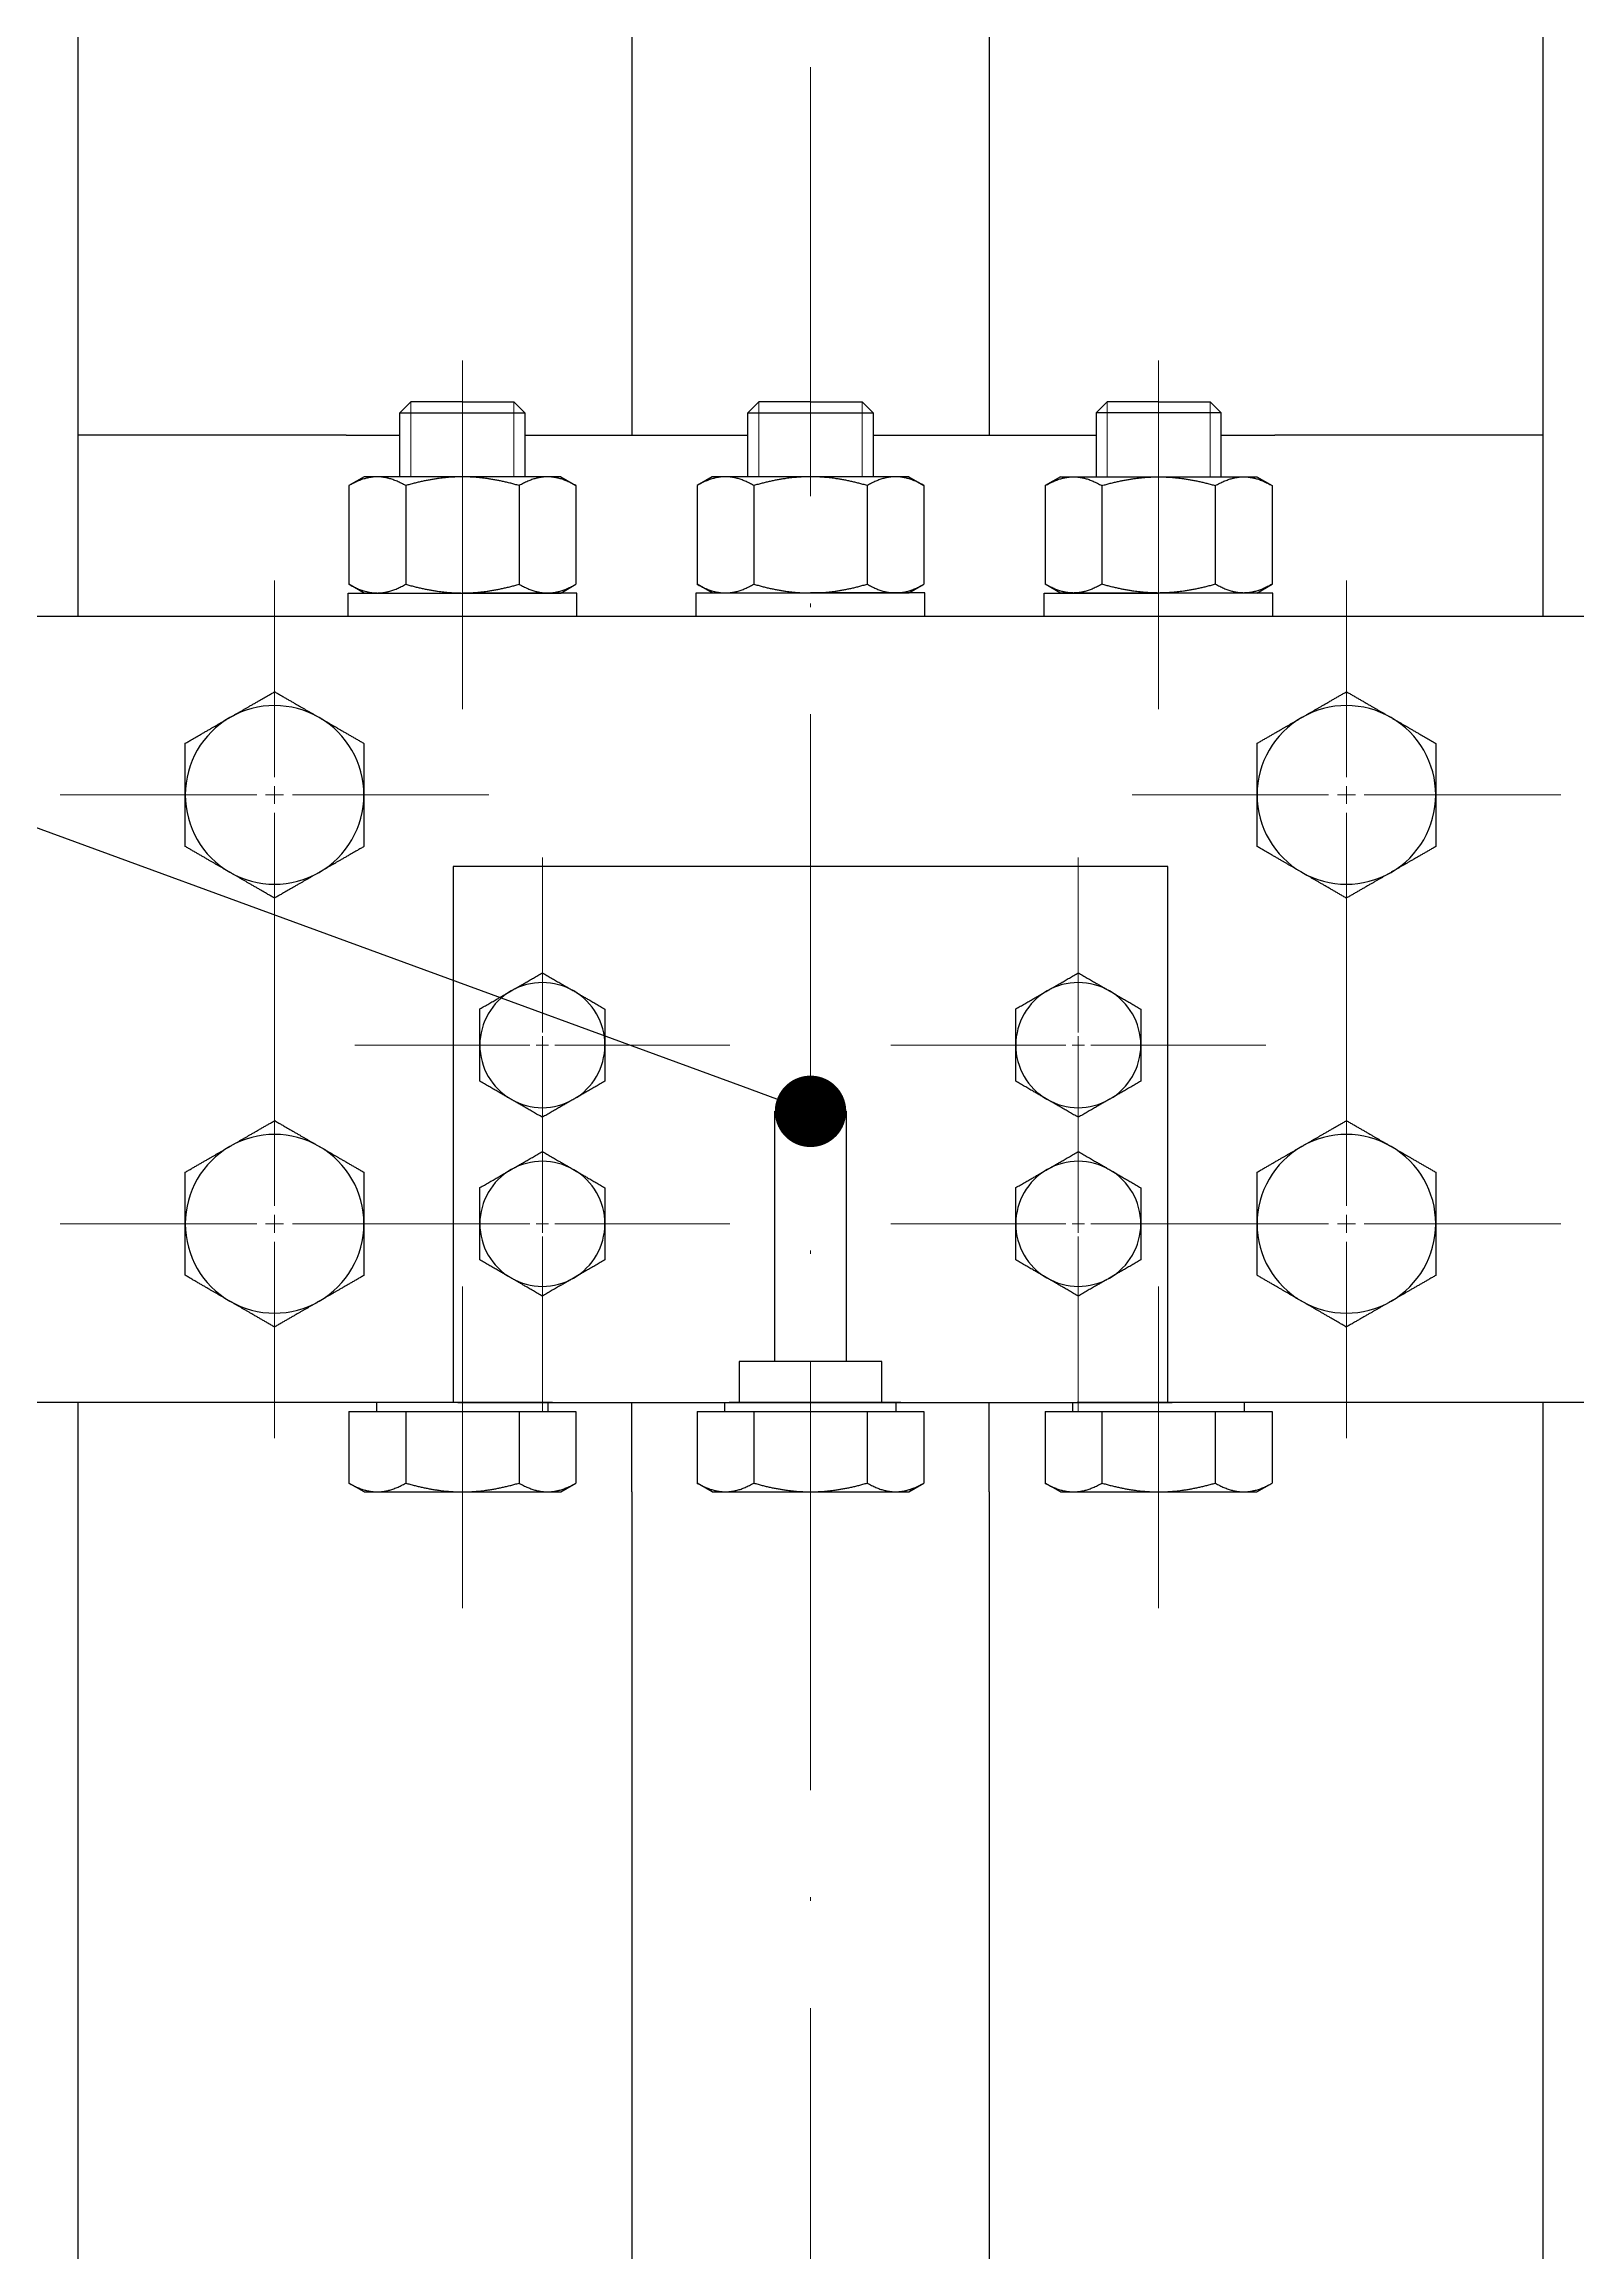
# Model space of a CAD drawing. Header units: millimetres. Extents: x 587 to 10361, y -8386 to 1488.
# Drawn here: x 3598.9 to 3641.8, y 495.3 to 557 of the extents above; entities that cross this region are included whole.
import ezdxf
from ezdxf import colors
from ezdxf.entities.mleader import LeaderData, LeaderLine
from ezdxf.math import Vec2, Vec3

# ---------------------------------------------------------------- set-up
doc = ezdxf.new("R2010")
doc.units = ezdxf.units.MM
doc.linetypes.add('ACAD_ISO10W100', pattern=[18, 12, -3, 0, -3])
doc.linetypes.add('CENTER2', pattern=[28.575, 19.05, -3.175, 3.175, -3.175])
for name, color, linetype, lineweight in [('Cienka', 30, 'Continuous', 0), ('Gruba', 7, 'Continuous', 30), ('Symetria', 210, 'ACAD_ISO10W100', 0), ('Wymiar', 3, 'Continuous', 20)]:
    doc.layers.add(name, color=color, linetype=linetype, lineweight=lineweight)

# ---------------------------------------------------------------- blocks, each defined once
blk = doc.blocks.new('*U86')
at = {"layer": 'Symetria', "color": 0, "transparency": 16777216}
for p, q in [((0, 0.5), (0, 6)), ((-6, 0), (-0.5, 0)), ((0.5, 0), (6, 0)), ((0, -6), (0, -0.5))]:
    blk.add_line(p, q, dxfattribs=at)
at = {"layer": 'Symetria', "color": 0, "linetype": 'Continuous', "transparency": 16777216}
for p, q in [((-0.25, 0), (0.25, 0)), ((0, -0.25), (0, 0.25))]:
    blk.add_line(p, q, dxfattribs=at)
blk = doc.blocks.new('*U89')
at = {"layer": 'Symetria', "color": 0, "transparency": 16777216}
for p, q in [((0, 0.5), (0, 6)), ((-6, 0), (-0.5, 0)), ((0.5, 0), (6, 0)), ((0, -6), (0, -0.5))]:
    blk.add_line(p, q, dxfattribs=at)
at = {"layer": 'Symetria', "color": 0, "linetype": 'Continuous', "transparency": 16777216}
for p, q in [((-0.25, 0), (0.25, 0)), ((0, -0.25), (0, 0.25))]:
    blk.add_line(p, q, dxfattribs=at)
blk = doc.blocks.new('*U90')
at = {"layer": 'Symetria', "color": 0, "transparency": 16777216}
for p, q in [((0, 0.5), (0, 6)), ((-6, 0), (-0.5, 0)), ((0.5, 0), (6, 0)), ((0, -6), (0, -0.5))]:
    blk.add_line(p, q, dxfattribs=at)
at = {"layer": 'Symetria', "color": 0, "linetype": 'Continuous', "transparency": 16777216}
for p, q in [((-0.25, 0), (0.25, 0)), ((0, -0.25), (0, 0.25))]:
    blk.add_line(p, q, dxfattribs=at)
blk = doc.blocks.new('*U91')
at = {"layer": 'Symetria', "color": 0, "transparency": 16777216}
for p, q in [((0, 0.35), (0, 5.25)), ((-5.25, 0), (-0.35, 0)), ((0.35, 0), (5.25, 0)), ((0, -5.25), (0, -0.35))]:
    blk.add_line(p, q, dxfattribs=at)
at = {"layer": 'Symetria', "color": 0, "linetype": 'Continuous', "transparency": 16777216}
for p, q in [((-0.175, 0), (0.175, 0)), ((0, -0.175), (0, 0.175))]:
    blk.add_line(p, q, dxfattribs=at)
blk = doc.blocks.new('*U92')
at = {"layer": 'Symetria', "color": 0, "transparency": 16777216}
for p, q in [((0, 0.35), (0, 5.25)), ((-5.25, 0), (-0.35, 0)), ((0.35, 0), (5.25, 0)), ((0, -5.25), (0, -0.35))]:
    blk.add_line(p, q, dxfattribs=at)
at = {"layer": 'Symetria', "color": 0, "linetype": 'Continuous', "transparency": 16777216}
for p, q in [((-0.175, 0), (0.175, 0)), ((0, -0.175), (0, 0.175))]:
    blk.add_line(p, q, dxfattribs=at)
blk = doc.blocks.new('*U93')
at = {"layer": 'Symetria', "color": 0, "transparency": 16777216}
for p, q in [((0, 0.35), (0, 5.25)), ((-5.25, 0), (-0.35, 0)), ((0.35, 0), (5.25, 0)), ((0, -5.25), (0, -0.35))]:
    blk.add_line(p, q, dxfattribs=at)
at = {"layer": 'Symetria', "color": 0, "linetype": 'Continuous', "transparency": 16777216}
for p, q in [((-0.175, 0), (0.175, 0)), ((0, -0.175), (0, 0.175))]:
    blk.add_line(p, q, dxfattribs=at)
blk = doc.blocks.new('*U94')
at = {"layer": 'Symetria', "color": 0, "transparency": 16777216}
for p, q in [((0, 0.35), (0, 5.25)), ((-5.25, 0), (-0.35, 0)), ((0.35, 0), (5.25, 0)), ((0, -5.25), (0, -0.35))]:
    blk.add_line(p, q, dxfattribs=at)
at = {"layer": 'Symetria', "color": 0, "linetype": 'Continuous', "transparency": 16777216}
for p, q in [((-0.175, 0), (0.175, 0)), ((0, -0.175), (0, 0.175))]:
    blk.add_line(p, q, dxfattribs=at)
blk = doc.blocks.new('*U95')
at = {"layer": 'Symetria', "color": 0, "transparency": 16777216}
for p, q in [((0, 0.5), (0, 6)), ((-6, 0), (-0.5, 0)), ((0.5, 0), (6, 0)), ((0, -6), (0, -0.5))]:
    blk.add_line(p, q, dxfattribs=at)
at = {"layer": 'Symetria', "color": 0, "linetype": 'Continuous', "transparency": 16777216}
for p, q in [((-0.25, 0), (0.25, 0)), ((0, -0.25), (0, 0.25))]:
    blk.add_line(p, q, dxfattribs=at)
blk = doc.blocks.new('_Dot')
at = {"color": 0, "linetype": 'ByBlock', "lineweight": -2}
blk.add_line((-0.5, 0), (-1, 0), dxfattribs=at)
at = {"color": 0, "linetype": 'ByBlock', "const_width": 0.5}
blk.add_lwpolyline([(-0.25, 0, 1), (0.25, 0, 1)], format="xyb", close=True, dxfattribs=at)
blk = doc.blocks.new('*U198')
at = {"layer": 'Symetria', "color": 0, "transparency": 16777216}
blk.add_line((0, 4.879), (0, -4.879), dxfattribs=at)
blk = doc.blocks.new('*U199')
at = {"layer": 'Symetria', "color": 0, "transparency": 16777216}
blk.add_line((0, 4.879), (0, -4.879), dxfattribs=at)
blk = doc.blocks.new('*U219')
at = {"layer": 'Symetria', "color": 0, "linetype": 'CENTER2', "transparency": 16777216}
blk.add_line((0, 4.502), (0, -4.502), dxfattribs=at)
blk = doc.blocks.new('*U220')
at = {"layer": 'Symetria', "color": 0, "linetype": 'CENTER2', "transparency": 16777216}
blk.add_line((0, 4.502), (0, -4.502), dxfattribs=at)

msp = doc.modelspace()

# ---------------------------------------------------------------- linework, layer by layer
at = {"layer": 'Cienka'}
for p, q in [((3609.127, 547.037), (3609.127, 544.937)), ((3612.014, 547.037), (3612.014, 544.937)), ((3618.87, 547.039), (3618.87, 544.939)), ((3621.757, 547.039), (3621.757, 544.939)), ((3628.613, 547.037), (3628.613, 544.937)), ((3631.5, 547.037), (3631.5, 544.937))]:
    msp.add_line(p, q, dxfattribs=at)
at = {"layer": 'Gruba'}
for p, q in [((3615.314, 567.103), (3615.314, 546.537)), ((3625.314, 567.103), (3625.314, 546.537)), ((3599.814, 541.037), (3599.814, 560.103)), ((3640.814, 560.103), (3640.814, 541.037)), ((3609.127, 547.037), (3608.821, 546.73)), ((3608.821, 544.937), (3608.821, 546.73)), ((3608.821, 546.73), (3612.321, 546.73)), ((3610.571, 547.037), (3609.127, 547.037)), ((3610.571, 547.037), (3612.014, 547.037)), ((3612.014, 547.037), (3612.321, 546.73)), ((3612.321, 546.73), (3612.321, 544.937)), ((3618.87, 547.039), (3618.564, 546.732)), ((3618.564, 544.939), (3618.564, 546.732)), ((3618.564, 546.732), (3622.064, 546.732)), ((3620.314, 547.039), (3618.87, 547.039)), ((3620.314, 547.039), (3621.757, 547.039)), ((3621.757, 547.039), (3622.064, 546.732)), ((3622.064, 546.732), (3622.064, 544.939)), ((3628.613, 547.037), (3628.307, 546.73)), ((3631.807, 546.73), (3628.307, 546.73)), ((3628.307, 546.73), (3628.307, 544.937)), ((3630.057, 547.037), (3628.613, 547.037)), ((3630.057, 547.037), (3631.5, 547.037)), ((3631.5, 547.037), (3631.807, 546.73)), ((3631.807, 544.937), (3631.807, 546.73)), ((3607.314, 546.103), (3599.814, 546.103)), ((3607.314, 546.103), (3608.821, 546.103)), ((3612.321, 546.103), (3618.564, 546.103)), ((3615.314, 546.537), (3615.314, 546.103)), ((3622.064, 546.103), (3628.307, 546.103)), ((3625.314, 546.537), (3625.314, 546.103)), ((3631.807, 546.103), (3633.314, 546.103)), ((3640.814, 546.103), (3633.314, 546.103)), ((3607.821, 544.937), (3607.395, 544.692)), ((3608.189, 544.937), (3607.821, 544.937)), ((3610.571, 544.937), (3608.189, 544.937)), ((3612.952, 544.937), (3610.571, 544.937)), ((3613.321, 544.937), (3612.952, 544.937)), ((3613.321, 544.937), (3613.746, 544.692)), ((3617.564, 544.939), (3617.138, 544.693)), ((3617.932, 544.939), (3617.564, 544.939)), ((3620.314, 544.939), (3617.932, 544.939)), ((3622.695, 544.939), (3620.314, 544.939)), ((3623.064, 544.939), (3622.695, 544.939)), ((3623.064, 544.939), (3623.489, 544.693)), ((3627.307, 544.937), (3626.881, 544.692)), ((3627.307, 544.937), (3627.675, 544.937)), ((3627.675, 544.937), (3630.057, 544.937)), ((3630.057, 544.937), (3632.438, 544.937)), ((3632.438, 544.937), (3632.807, 544.937)), ((3632.807, 544.937), (3633.232, 544.692)), ((3607.395, 544.692), (3607.395, 541.933)), ((3608.983, 544.692), (3608.983, 541.933)), ((3612.158, 544.692), (3612.158, 541.933)), ((3613.746, 544.692), (3613.746, 541.933)), ((3617.138, 544.693), (3617.138, 541.935)), ((3618.726, 544.693), (3618.726, 541.935)), ((3621.901, 544.693), (3621.901, 541.935)), ((3623.489, 544.693), (3623.489, 541.935)), ((3626.881, 544.692), (3626.881, 541.933)), ((3628.469, 544.692), (3628.469, 541.933)), ((3631.644, 544.692), (3631.644, 541.933)), ((3633.232, 544.692), (3633.232, 541.933)), ((3607.821, 541.687), (3607.395, 541.933)), ((3613.321, 541.687), (3613.746, 541.933)), ((3617.564, 541.689), (3617.138, 541.935)), ((3623.064, 541.689), (3623.489, 541.935)), ((3627.307, 541.687), (3626.881, 541.933)), ((3632.807, 541.687), (3633.232, 541.933)), ((3607.371, 541.037), (3607.371, 541.687)), ((3607.371, 541.687), (3610.571, 541.687)), ((3607.821, 541.687), (3608.189, 541.687)), ((3608.189, 541.687), (3610.571, 541.687)), ((3610.571, 541.687), (3612.952, 541.687)), ((3613.771, 541.687), (3610.571, 541.687)), ((3612.952, 541.687), (3610.571, 541.687)), ((3612.952, 541.687), (3613.321, 541.687)), ((3613.771, 541.037), (3613.771, 541.687)), ((3617.114, 541.039), (3617.114, 541.689)), ((3617.114, 541.689), (3620.314, 541.689)), ((3617.564, 541.689), (3617.932, 541.689)), ((3617.932, 541.689), (3620.314, 541.689)), ((3620.314, 541.689), (3622.695, 541.689)), ((3623.514, 541.689), (3620.314, 541.689)), ((3622.695, 541.689), (3620.314, 541.689)), ((3622.695, 541.689), (3623.064, 541.689)), ((3623.514, 541.039), (3623.514, 541.689)), ((3626.857, 541.037), (3626.857, 541.687)), ((3626.857, 541.687), (3630.057, 541.687)), ((3627.675, 541.687), (3627.307, 541.687)), ((3630.057, 541.687), (3627.675, 541.687)), ((3627.675, 541.687), (3630.057, 541.687)), ((3633.257, 541.687), (3630.057, 541.687)), ((3632.438, 541.687), (3630.057, 541.687)), ((3632.807, 541.687), (3632.438, 541.687)), ((3633.257, 541.037), (3633.257, 541.687)), ((3581.814, 541.037), (3658.814, 541.037)), ((3610.314, 534.037), (3610.314, 519.037)), ((3630.314, 534.037), (3610.314, 534.037)), ((3630.314, 519.037), (3630.314, 534.037)), ((3619.314, 527.186), (3621.314, 527.186)), ((3619.314, 520.186), (3619.314, 527.186)), ((3621.314, 527.186), (3621.314, 520.186)), ((3622.314, 520.186), (3618.314, 520.186)), ((3618.314, 520.186), (3618.314, 519.039)), ((3622.314, 519.039), (3622.314, 520.186)), ((3610.439, 519.037), (3581.814, 519.037)), ((3599.814, 437.695), (3599.814, 519.037)), ((3608.171, 518.787), (3608.171, 519.037)), ((3613.096, 519.037), (3608.296, 519.037)), ((3610.439, 519.037), (3618.439, 519.037)), ((3612.971, 518.787), (3612.971, 519.037)), ((3615.314, 516.537), (3615.314, 519.037)), ((3617.914, 518.789), (3617.914, 519.039)), ((3622.839, 519.037), (3618.039, 519.037)), ((3618.439, 519.037), (3622.439, 519.037)), ((3622.439, 519.037), (3630.439, 519.037)), ((3622.714, 518.789), (3622.714, 519.039)), ((3625.314, 516.537), (3625.314, 519.037)), ((3627.657, 518.787), (3627.657, 519.037)), ((3632.582, 519.037), (3627.782, 519.037)), ((3658.814, 519.037), (3630.439, 519.037)), ((3632.457, 518.787), (3632.457, 519.037)), ((3640.814, 519.037), (3640.814, 437.695)), ((3607.395, 518.787), (3607.395, 516.783)), ((3607.395, 518.787), (3608.983, 518.787)), ((3608.983, 518.787), (3608.983, 516.783)), ((3608.983, 518.787), (3612.158, 518.787)), ((3612.158, 518.787), (3613.746, 518.787)), ((3612.158, 518.787), (3612.158, 516.783)), ((3613.746, 518.787), (3613.746, 516.783)), ((3617.138, 518.789), (3617.138, 516.784)), ((3617.138, 518.789), (3618.726, 518.789)), ((3618.726, 518.789), (3618.726, 516.784)), ((3618.726, 518.789), (3621.901, 518.789)), ((3621.901, 518.789), (3623.489, 518.789)), ((3621.901, 518.789), (3621.901, 516.784)), ((3623.489, 518.789), (3623.489, 516.784)), ((3626.881, 518.787), (3626.881, 516.783)), ((3626.881, 518.787), (3628.469, 518.787)), ((3628.469, 518.787), (3628.469, 516.783)), ((3628.469, 518.787), (3631.644, 518.787)), ((3631.644, 518.787), (3633.232, 518.787)), ((3631.644, 518.787), (3631.644, 516.783)), ((3633.232, 518.787), (3633.232, 516.783)), ((3607.821, 516.537), (3607.395, 516.783)), ((3607.821, 516.537), (3608.189, 516.537)), ((3608.189, 516.537), (3610.571, 516.537)), ((3610.571, 516.537), (3612.952, 516.537)), ((3612.952, 516.537), (3613.321, 516.537)), ((3613.321, 516.537), (3613.746, 516.783)), ((3615.314, 516.537), (3615.314, 442.695)), ((3617.564, 516.539), (3617.138, 516.784)), ((3617.564, 516.539), (3617.932, 516.539)), ((3617.932, 516.539), (3620.314, 516.539)), ((3620.314, 516.539), (3622.695, 516.539)), ((3622.695, 516.539), (3623.064, 516.539)), ((3623.064, 516.539), (3623.489, 516.784)), ((3625.314, 516.537), (3625.314, 442.695)), ((3627.307, 516.537), (3626.881, 516.783)), ((3627.307, 516.537), (3627.675, 516.537)), ((3627.675, 516.537), (3630.057, 516.537)), ((3630.057, 516.537), (3632.438, 516.537)), ((3632.438, 516.537), (3632.807, 516.537)), ((3632.807, 516.537), (3633.232, 516.783))]:
    msp.add_line(p, q, dxfattribs=at)
for centre, radius, start, end in [((3605.314, 536.037), 2.5, 119.95724, 179.95724), ((3605.314, 536.037), 2.5, 59.95724, 119.95724), ((3605.314, 536.037), 2.5, 359.95724, 59.95724), ((3635.314, 536.037), 2.5, 119.95724, 179.95724), ((3635.314, 536.037), 2.5, 59.95724, 119.95724), ((3635.314, 536.037), 2.5, 359.95724, 59.95724), ((3605.314, 536.037), 2.5, 179.95724, 239.95724), ((3605.314, 536.037), 2.5, 299.95724, 359.95724), ((3635.314, 536.037), 2.5, 179.95724, 239.95724), ((3635.314, 536.037), 2.5, 299.95724, 359.95724), ((3605.314, 536.037), 2.5, 239.95724, 299.95724), ((3635.314, 536.037), 2.5, 239.95724, 299.95724), ((3612.809, 529.037), 1.75, 59.95724, 119.95724), ((3627.809, 529.037), 1.75, 59.95724, 119.95724), ((3612.809, 529.037), 1.75, 119.95724, 179.95724), ((3612.809, 529.037), 1.75, 359.95724, 59.95724), ((3627.809, 529.037), 1.75, 119.95724, 179.95724), ((3627.809, 529.037), 1.75, 359.95724, 59.95724), ((3612.809, 529.037), 1.75, 179.95724, 239.95724), ((3612.809, 529.037), 1.75, 299.95724, 359.95724), ((3627.809, 529.037), 1.75, 179.95724, 239.95724), ((3627.809, 529.037), 1.75, 299.95724, 359.95724), ((3612.809, 529.037), 1.75, 239.95724, 299.95724), ((3627.809, 529.037), 1.75, 239.95724, 299.95724), ((3605.314, 524.037), 2.5, 59.95724, 119.95724), ((3635.314, 524.037), 2.5, 59.95724, 119.95724), ((3605.314, 524.037), 2.5, 119.95724, 179.95724), ((3605.314, 524.037), 2.5, 359.95724, 59.95724), ((3612.809, 524.037), 1.75, 59.95724, 119.95724), ((3627.809, 524.037), 1.75, 59.95724, 119.95724), ((3635.314, 524.037), 2.5, 119.95724, 179.95724), ((3635.314, 524.037), 2.5, 359.95724, 59.95724), ((3612.809, 524.037), 1.75, 119.95724, 179.95724), ((3612.809, 524.037), 1.75, 359.95724, 59.95724), ((3627.809, 524.037), 1.75, 119.95724, 179.95724), ((3627.809, 524.037), 1.75, 359.95724, 59.95724), ((3605.314, 524.037), 2.5, 179.95724, 239.95724), ((3605.314, 524.037), 2.5, 299.95724, 359.95724), ((3612.809, 524.037), 1.75, 179.95724, 239.95724), ((3612.809, 524.037), 1.75, 299.95724, 359.95724), ((3627.809, 524.037), 1.75, 179.95724, 239.95724), ((3627.809, 524.037), 1.75, 299.95724, 359.95724), ((3635.314, 524.037), 2.5, 179.95724, 239.95724), ((3635.314, 524.037), 2.5, 299.95724, 359.95724), ((3612.809, 524.037), 1.75, 239.95724, 299.95724), ((3627.809, 524.037), 1.75, 239.95724, 299.95724), ((3605.314, 524.037), 2.5, 239.95724, 299.95724), ((3635.314, 524.037), 2.5, 239.95724, 299.95724)]:
    msp.add_arc(centre, radius, start, end, dxfattribs=at)
for points in [[(3608.189, 544.937), (3607.821, 544.937), (3607.395, 544.692)], [(3608.983, 544.692), (3608.557, 544.937), (3608.189, 544.937)], [(3610.571, 544.937), (3609.834, 544.937), (3608.983, 544.692)], [(3612.158, 544.692), (3611.307, 544.937), (3610.571, 544.937)], [(3612.952, 544.937), (3612.584, 544.937), (3612.158, 544.692)], [(3613.746, 544.692), (3613.321, 544.937), (3612.952, 544.937)], [(3617.932, 544.939), (3617.564, 544.939), (3617.138, 544.693)], [(3618.726, 544.693), (3618.3, 544.939), (3617.932, 544.939)], [(3620.314, 544.939), (3619.577, 544.939), (3618.726, 544.693)], [(3621.901, 544.693), (3621.05, 544.939), (3620.314, 544.939)], [(3622.695, 544.939), (3622.327, 544.939), (3621.901, 544.693)], [(3623.489, 544.693), (3623.064, 544.939), (3622.695, 544.939)], [(3626.881, 544.692), (3627.307, 544.937), (3627.675, 544.937)], [(3627.675, 544.937), (3628.043, 544.937), (3628.469, 544.692)], [(3628.469, 544.692), (3629.32, 544.937), (3630.057, 544.937)], [(3630.057, 544.937), (3630.793, 544.937), (3631.644, 544.692)], [(3631.644, 544.692), (3632.07, 544.937), (3632.438, 544.937)], [(3632.438, 544.937), (3632.807, 544.937), (3633.232, 544.692)], [(3607.395, 541.933), (3607.821, 541.687), (3608.189, 541.687)], [(3608.189, 541.687), (3608.557, 541.687), (3608.983, 541.933)], [(3608.983, 541.933), (3609.834, 541.687), (3610.571, 541.687)], [(3610.571, 541.687), (3611.307, 541.687), (3612.158, 541.933)], [(3612.158, 541.933), (3612.584, 541.687), (3612.952, 541.687)], [(3612.952, 541.687), (3613.321, 541.687), (3613.746, 541.933)], [(3617.138, 541.935), (3617.564, 541.689), (3617.932, 541.689)], [(3617.932, 541.689), (3618.3, 541.689), (3618.726, 541.935)], [(3618.726, 541.935), (3619.577, 541.689), (3620.314, 541.689)], [(3620.314, 541.689), (3621.05, 541.689), (3621.901, 541.935)], [(3621.901, 541.935), (3622.327, 541.689), (3622.695, 541.689)], [(3622.695, 541.689), (3623.064, 541.689), (3623.489, 541.935)], [(3627.675, 541.687), (3627.307, 541.687), (3626.881, 541.933)], [(3628.469, 541.933), (3628.043, 541.687), (3627.675, 541.687)], [(3630.057, 541.687), (3629.32, 541.687), (3628.469, 541.933)], [(3631.644, 541.933), (3630.793, 541.687), (3630.057, 541.687)], [(3632.438, 541.687), (3632.07, 541.687), (3631.644, 541.933)], [(3633.232, 541.933), (3632.807, 541.687), (3632.438, 541.687)], [(3604.065, 538.203), (3604.646, 538.538), (3605.316, 538.924)], [(3605.316, 538.924), (3605.985, 538.537), (3606.565, 538.201)], [(3634.065, 538.203), (3634.646, 538.538), (3635.316, 538.924)], [(3635.316, 538.924), (3635.985, 538.537), (3636.565, 538.201)], [(3602.815, 537.482), (3603.485, 537.869), (3604.065, 538.203)], [(3606.565, 538.201), (3607.145, 537.866), (3607.815, 537.479)], [(3632.815, 537.482), (3633.485, 537.869), (3634.065, 538.203)], [(3636.565, 538.201), (3637.145, 537.866), (3637.815, 537.479)], [(3602.814, 536.039), (3602.814, 536.709), (3602.815, 537.482)], [(3607.815, 537.479), (3607.814, 536.705), (3607.814, 536.035)], [(3632.814, 536.039), (3632.814, 536.709), (3632.815, 537.482)], [(3637.815, 537.479), (3637.814, 536.705), (3637.814, 536.035)], [(3602.813, 534.596), (3602.813, 535.369), (3602.814, 536.039)], [(3607.814, 536.035), (3607.813, 535.366), (3607.813, 534.592)], [(3632.813, 534.596), (3632.813, 535.369), (3632.814, 536.039)], [(3637.814, 536.035), (3637.813, 535.366), (3637.813, 534.592)], [(3604.062, 533.873), (3603.482, 534.208), (3602.813, 534.596)], [(3607.813, 534.592), (3607.142, 534.206), (3606.562, 533.871)], [(3634.062, 533.873), (3633.482, 534.208), (3632.813, 534.596)], [(3637.813, 534.592), (3637.142, 534.206), (3636.562, 533.871)], [(3605.311, 533.15), (3604.642, 533.538), (3604.062, 533.873)], [(3606.562, 533.871), (3605.982, 533.537), (3605.311, 533.15)], [(3635.311, 533.15), (3634.642, 533.538), (3634.062, 533.873)], [(3636.562, 533.871), (3635.982, 533.537), (3635.311, 533.15)], [(3611.935, 530.553), (3612.341, 530.788), (3612.81, 531.058)], [(3612.81, 531.058), (3613.279, 530.787), (3613.685, 530.552)], [(3626.935, 530.553), (3627.341, 530.788), (3627.81, 531.058)], [(3627.81, 531.058), (3628.279, 530.787), (3628.685, 530.552)], [(3611.059, 530.049), (3611.528, 530.319), (3611.935, 530.553)], [(3611.059, 529.039), (3611.059, 529.507), (3611.059, 530.049)], [(3613.685, 530.552), (3614.091, 530.317), (3614.559, 530.046)], [(3614.559, 530.046), (3614.559, 529.505), (3614.559, 529.036)], [(3626.059, 530.049), (3626.528, 530.319), (3626.935, 530.553)], [(3626.059, 529.039), (3626.059, 529.507), (3626.059, 530.049)], [(3628.685, 530.552), (3629.091, 530.317), (3629.559, 530.046)], [(3629.559, 530.046), (3629.559, 529.505), (3629.559, 529.036)], [(3611.058, 528.028), (3611.058, 528.57), (3611.059, 529.039)], [(3614.559, 529.036), (3614.558, 528.567), (3614.558, 528.026)], [(3626.058, 528.028), (3626.058, 528.57), (3626.059, 529.039)], [(3629.559, 529.036), (3629.558, 528.567), (3629.558, 528.026)], [(3611.932, 527.522), (3611.527, 527.757), (3611.058, 528.028)], [(3612.807, 527.017), (3612.338, 527.288), (3611.932, 527.522)], [(3613.682, 527.521), (3613.276, 527.287), (3612.807, 527.017)], [(3614.558, 528.026), (3614.089, 527.755), (3613.682, 527.521)], [(3626.932, 527.522), (3626.527, 527.757), (3626.058, 528.028)], [(3627.807, 527.017), (3627.338, 527.288), (3626.932, 527.522)], [(3628.682, 527.521), (3628.276, 527.287), (3627.807, 527.017)], [(3629.558, 528.026), (3629.089, 527.755), (3628.682, 527.521)], [(3604.065, 526.203), (3604.646, 526.538), (3605.316, 526.924)], [(3605.316, 526.924), (3605.985, 526.537), (3606.565, 526.201)], [(3634.065, 526.203), (3634.646, 526.538), (3635.316, 526.924)], [(3635.316, 526.924), (3635.985, 526.537), (3636.565, 526.201)], [(3602.815, 525.482), (3603.485, 525.869), (3604.065, 526.203)], [(3606.565, 526.201), (3607.145, 525.866), (3607.815, 525.479)], [(3611.935, 525.553), (3612.341, 525.788), (3612.81, 526.058)], [(3612.81, 526.058), (3613.279, 525.787), (3613.685, 525.552)], [(3626.935, 525.553), (3627.341, 525.788), (3627.81, 526.058)], [(3627.81, 526.058), (3628.279, 525.787), (3628.685, 525.552)], [(3632.815, 525.482), (3633.485, 525.869), (3634.065, 526.203)], [(3636.565, 526.201), (3637.145, 525.866), (3637.815, 525.479)], [(3602.814, 524.039), (3602.814, 524.709), (3602.815, 525.482)], [(3607.815, 525.479), (3607.814, 524.705), (3607.814, 524.035)], [(3611.059, 525.049), (3611.528, 525.319), (3611.935, 525.553)], [(3611.059, 524.039), (3611.059, 524.507), (3611.059, 525.049)], [(3613.685, 525.552), (3614.091, 525.317), (3614.559, 525.046)], [(3614.559, 525.046), (3614.559, 524.505), (3614.559, 524.036)], [(3626.059, 525.049), (3626.528, 525.319), (3626.935, 525.553)], [(3626.059, 524.039), (3626.059, 524.507), (3626.059, 525.049)], [(3628.685, 525.552), (3629.091, 525.317), (3629.559, 525.046)], [(3629.559, 525.046), (3629.559, 524.505), (3629.559, 524.036)], [(3632.814, 524.039), (3632.814, 524.709), (3632.815, 525.482)], [(3637.815, 525.479), (3637.814, 524.705), (3637.814, 524.035)], [(3602.813, 522.596), (3602.813, 523.369), (3602.814, 524.039)], [(3607.814, 524.035), (3607.813, 523.366), (3607.813, 522.592)], [(3611.058, 523.028), (3611.058, 523.57), (3611.059, 524.039)], [(3614.559, 524.036), (3614.558, 523.567), (3614.558, 523.026)], [(3626.058, 523.028), (3626.058, 523.57), (3626.059, 524.039)], [(3629.559, 524.036), (3629.558, 523.567), (3629.558, 523.026)], [(3632.813, 522.596), (3632.813, 523.369), (3632.814, 524.039)], [(3637.814, 524.035), (3637.813, 523.366), (3637.813, 522.592)], [(3604.062, 521.873), (3603.482, 522.208), (3602.813, 522.596)], [(3607.813, 522.592), (3607.142, 522.206), (3606.562, 521.871)], [(3611.932, 522.522), (3611.527, 522.757), (3611.058, 523.028)], [(3614.558, 523.026), (3614.089, 522.755), (3613.682, 522.521)], [(3626.932, 522.522), (3626.527, 522.757), (3626.058, 523.028)], [(3629.558, 523.026), (3629.089, 522.755), (3628.682, 522.521)], [(3634.062, 521.873), (3633.482, 522.208), (3632.813, 522.596)], [(3637.813, 522.592), (3637.142, 522.206), (3636.562, 521.871)], [(3612.807, 522.017), (3612.338, 522.288), (3611.932, 522.522)], [(3613.682, 522.521), (3613.276, 522.287), (3612.807, 522.017)], [(3627.807, 522.017), (3627.338, 522.288), (3626.932, 522.522)], [(3628.682, 522.521), (3628.276, 522.287), (3627.807, 522.017)], [(3605.311, 521.15), (3604.642, 521.538), (3604.062, 521.873)], [(3606.562, 521.871), (3605.982, 521.537), (3605.311, 521.15)], [(3635.311, 521.15), (3634.642, 521.538), (3634.062, 521.873)], [(3636.562, 521.871), (3635.982, 521.537), (3635.311, 521.15)], [(3607.395, 516.783), (3607.821, 516.537), (3608.189, 516.537)], [(3608.189, 516.537), (3608.557, 516.537), (3608.983, 516.783)], [(3608.983, 516.783), (3609.834, 516.537), (3610.571, 516.537)], [(3610.571, 516.537), (3611.307, 516.537), (3612.158, 516.783)], [(3612.158, 516.783), (3612.584, 516.537), (3612.952, 516.537)], [(3612.952, 516.537), (3613.321, 516.537), (3613.746, 516.783)], [(3617.138, 516.784), (3617.564, 516.539), (3617.932, 516.539)], [(3617.932, 516.539), (3618.3, 516.539), (3618.726, 516.784)], [(3618.726, 516.784), (3619.577, 516.539), (3620.314, 516.539)], [(3620.314, 516.539), (3621.05, 516.539), (3621.901, 516.784)], [(3621.901, 516.784), (3622.327, 516.539), (3622.695, 516.539)], [(3622.695, 516.539), (3623.064, 516.539), (3623.489, 516.784)], [(3626.881, 516.783), (3627.307, 516.537), (3627.675, 516.537)], [(3627.675, 516.537), (3628.043, 516.537), (3628.469, 516.783)], [(3628.469, 516.783), (3629.32, 516.537), (3630.057, 516.537)], [(3630.057, 516.537), (3630.793, 516.537), (3631.644, 516.783)], [(3631.644, 516.783), (3632.07, 516.537), (3632.438, 516.537)], [(3632.438, 516.537), (3632.807, 516.537), (3633.232, 516.783)]]:
    msp.add_rational_spline(points, [1, 1.0379548493, 1], degree=2, dxfattribs=at)
at = {"layer": 'Symetria'}
msp.add_line((3620.314, 417.695), (3620.314, 811.103), dxfattribs=at)

# ---------------------------------------------------------------- block references
for name, p in [('*U198', (3610.571, 543.312)), ('*U199', (3630.057, 543.312)), ('*U89', (3605.314, 536.037)), ('*U90', (3635.314, 536.037)), ('*U94', (3612.809, 529.037)), ('*U91', (3627.809, 529.037)), ('*U86', (3605.314, 524.037)), ('*U95', (3635.314, 524.037)), ('*U93', (3612.809, 524.037)), ('*U92', (3627.809, 524.037))]:
    msp.add_blockref(name, p, dxfattribs=at)
at = {"layer": 'Symetria', "linetype": 'CENTER2'}
for name, p in [('*U219', (3610.571, 517.785)), ('*U220', (3630.057, 517.785))]:
    msp.add_blockref(name, p, dxfattribs=at)

# ---------------------------------------------------------------- leaders
at = {"layer": 'Wymiar'}
ml = msp.add_multileader_mtext('Standard', dxfattribs=at)
ml.set_content('', color=256)
ml.set_leader_properties()
ml.set_arrow_properties(name='DOT')
ml.build(insert=Vec2(0, 0))
ml.multileader.update_dxf_attribs({"text_right_attachment_type": 6, "dogleg_length": 0.36, "arrow_head_size": 2})
ctx = ml.context
ctx.base_point, ctx.char_height, ctx.arrow_head_size, ctx.landing_gap_size, ctx.plane_origin = Vec3(3561.743, 548.518), 0.18, 2, 0.09, Vec3(4023.446, 335.885)
ctx.right_attachment, ctx.text_align_type = 6, 2
notes = []
notes.append((ctx, [(1, (1, 1, 0), (3562.283, 548.428), (-1, 0), 0.36, [(0, [(3620.314, 527.184)], 0, [])])]))
ctx.mtext.insert, ctx.mtext.alignment, ctx.mtext.flow_direction = Vec3(3561.833, 548.608), 3, 5
for ctx, leaders in notes:
    for number, flags, end, landing, length, lines in leaders:
        leader = LeaderData()
        leader.index, (leader.has_last_leader_line, leader.has_dogleg_vector, leader.attachment_direction) = number, flags
        leader.last_leader_point, leader.dogleg_vector, leader.dogleg_length = Vec3(end), Vec3(landing), length
        for number, points, colour, breaks in lines:
            line = LeaderLine()
            line.index, line.vertices, line.color, line.breaks = number, Vec3.list(points), colors.encode_raw_color(colour), breaks
            leader.lines.append(line)
        ctx.leaders.append(leader)

doc.saveas('drawing.dxf')
